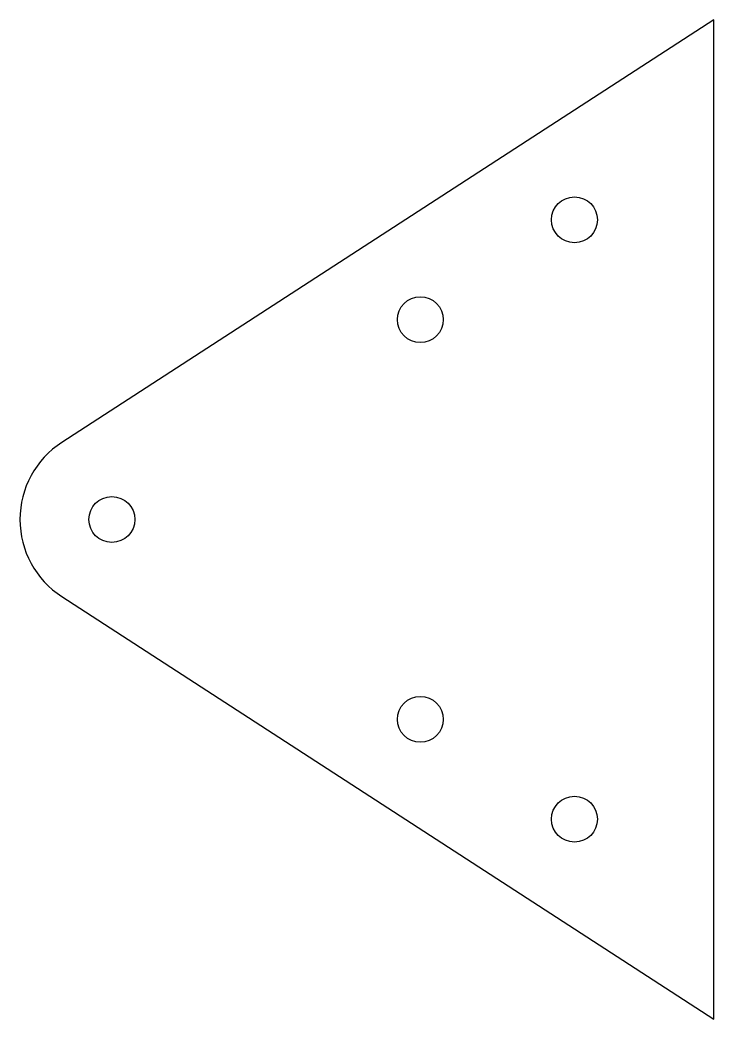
# Model space of a CAD drawing. Header units: millimetres. Extents: x -6.1 to 1.4, y -5 to 5.9.
import ezdxf

# ---------------------------------------------------------------- set-up
doc = ezdxf.new("R2010")
doc.units = ezdxf.units.MM

msp = doc.modelspace()

# ---------------------------------------------------------------- linework, layer by layer
at = {"color": 7, "linetype": 'Continuous', "lineweight": 25}
for p, q in [((1.439, 5.864), (-5.657, 1.264)), ((1.439, -5.014), (1.439, 5.864)), ((-5.657, -0.414), (1.439, -5.014))]:
    msp.add_line(p, q, dxfattribs=at)
for centre in [(-0.079, 3.688), (-1.757, 2.601), (-5.114, 0.425), (-1.757, -1.751), (-0.079, -2.838)]:
    msp.add_circle(centre, 0.25, dxfattribs=at)
msp.add_arc((-5.114, 0.425), 1, 122.95, 237.05, dxfattribs=at)

doc.saveas('drawing.dxf')
